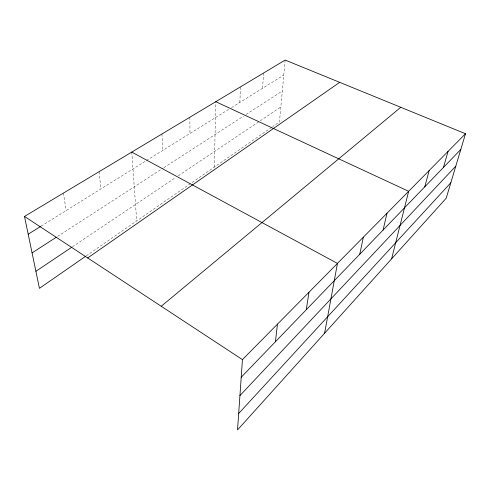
<?xml version="1.0" encoding="UTF-8"?>
<svg xmlns="http://www.w3.org/2000/svg" width="490" height="490" viewBox="0 0 490 490"><rect width="100%" height="100%" fill="white"/><g stroke="black" fill="none" stroke-linecap="round" stroke-linejoin="round"><path stroke-width="0.37" stroke-dasharray="2.45 1.84" d="M214.326 167.096L215.772 101.7M239.818 102.428L240.566 86.822M262.554 88.274L263.644 72.979M285.168 60.068L279.465 121.943L272.697 126.634M86.289 255.854L272.085 127.063M72.477 246.758L175.751 177.478M178.256 175.8L258.983 121.642M260.245 120.803L280.844 106.979M57.55 236.425L163.207 168.088M163.85 167.672L243.499 116.154M246.06 114.501L282.314 91.048M41.056 226.19L145.842 160.941M146.486 160.542L228.904 109.221M231.476 107.622L283.79 75.05M63.418 193.097L66.138 210.571M99.041 171.727L100.946 188.895M131.773 152.09L136.698 220.91M161.957 133.984L162.564 150.528M189.875 117.233L189.967 133.47"/><path stroke-width="0.73" d="M465.5 133.733L242.446 359.623L237.534 429.932L446.206 198.211L465.5 133.733L285.168 60.068L24.5 216.439L39.439 288.328L85.664 256.282M275.429 341.738L277.456 324.172M306.287 309.723L308.957 292.267M324.607 333.243L337.451 263.412L131.773 152.09M359.758 254.261L363.347 237.185M383.07 230.079L386.99 213.242M391.614 258.836L408.66 191.302L215.772 101.7M424.769 186.825L429.166 170.526M443.481 167.409L448.056 151.404M238.685 413.499L450.843 182.721M239.935 395.602L455.798 166.159M241.215 377.227L460.796 149.45M161.228 306.268L400.777 107.292M87.698 257.961L339.686 82.338M35.899 271.289L71.852 247.174M32.077 252.907L56.276 237.252M28.187 234.196L40.413 226.588M24.5 216.439L242.446 359.623"/></g></svg>
